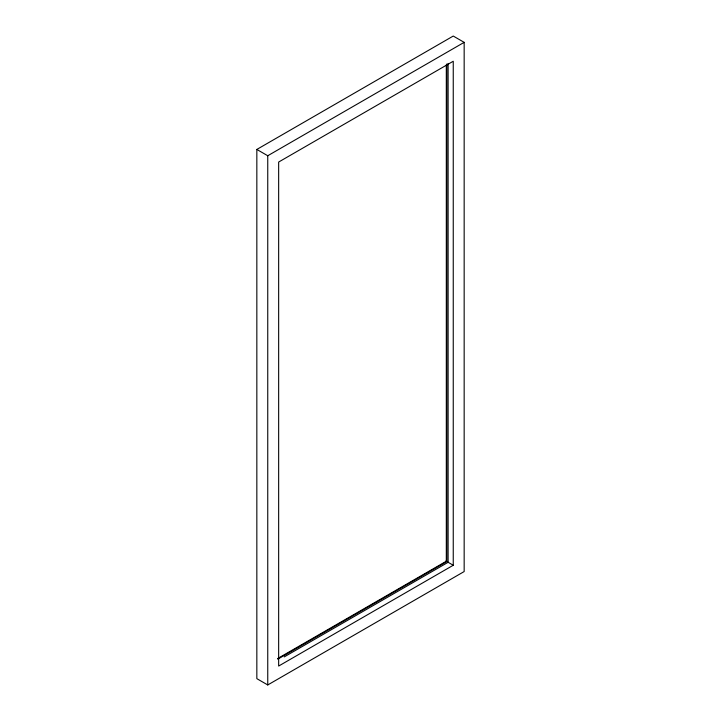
<?xml version="1.0" encoding="UTF-8"?>
<svg xmlns="http://www.w3.org/2000/svg" width="721" height="721" viewBox="0 0 721 721"><rect width="100%" height="100%" fill="white"/><g stroke="black" fill="none" stroke-linecap="round" stroke-linejoin="round"><path stroke-width="1.08" d="M256.838 149.445L453.248 36.05L464.162 42.35L464.162 571.555L267.752 684.95L256.838 678.65L256.838 149.445L267.752 155.745L464.162 42.35M277.603 658.57L446.308 561.244L446.308 64.809M277.783 659.138L446.822 561.542L446.822 63.989M284.236 656.894L448.111 562.281L448.111 63.403M453.248 565.255L278.657 666.051L278.657 162.045L453.248 61.249L453.248 565.255L447.732 562.065M445.902 561.01L446.822 561.542M267.752 155.745L267.752 684.95"/></g></svg>
